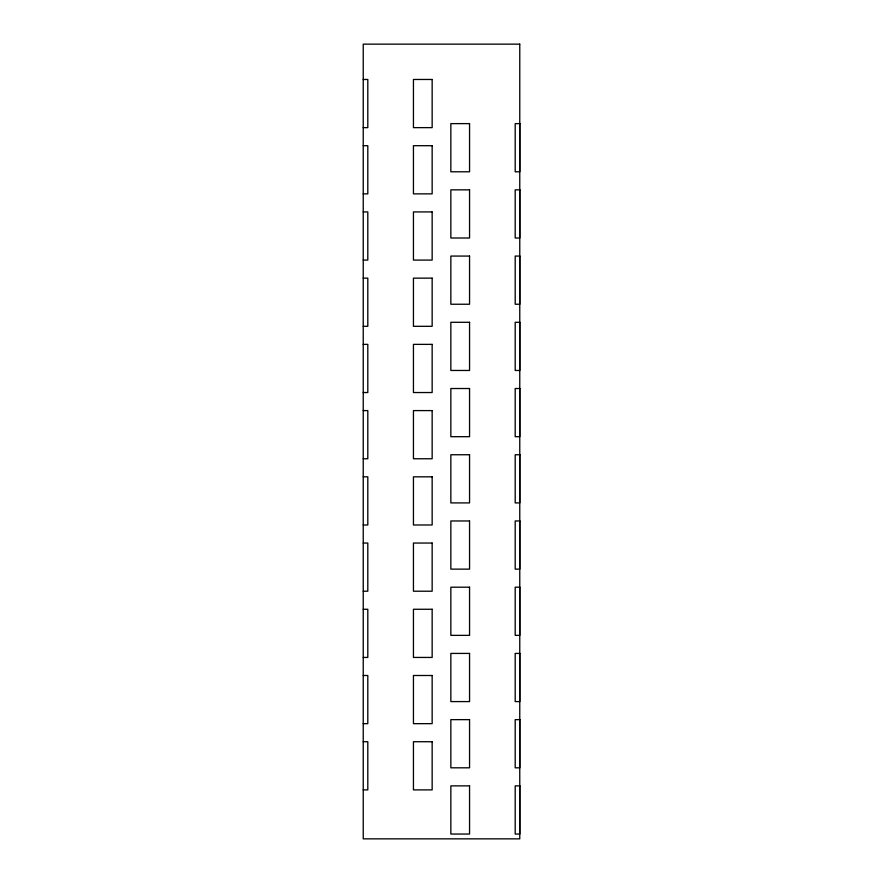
<?xml version="1.0" encoding="UTF-8"?>
<svg xmlns="http://www.w3.org/2000/svg" width="883" height="883" viewBox="0 0 883 883"><rect width="100%" height="100%" fill="white"/><g stroke="black" fill="none" stroke-linecap="round" stroke-linejoin="round"><path stroke-width="1.32" d="M363.2 79.47L367.803 79.47L367.803 127.638L363.2 127.638M363.2 145.695L367.803 145.695L367.803 193.863L363.2 193.863M363.2 211.92L367.803 211.92L367.803 260.088L363.2 260.088M363.2 278.145L367.803 278.145L367.803 326.313L363.2 326.313M363.2 344.37L367.803 344.37L367.803 392.538L363.2 392.538M363.2 410.595L367.803 410.595L367.803 458.763L363.2 458.763M363.2 476.82L367.803 476.82L367.803 524.988L363.2 524.988M363.2 543.045L367.803 543.045L367.803 591.213L363.2 591.213M363.2 609.27L367.803 609.27L367.803 657.438L363.2 657.438M363.2 675.495L367.803 675.495L367.803 723.663L363.2 723.663M363.2 741.72L367.803 741.72L367.803 789.888L363.2 789.888M519.767 44.15L363.233 44.15L363.233 838.85L519.767 838.85L519.767 44.15M432.151 79.47L413.443 79.47L413.443 127.638L432.151 127.638L432.151 79.47M469.557 123.62L450.849 123.62L450.849 171.788L469.557 171.788L469.557 123.62M519.8 123.62L515.197 123.62L515.197 171.788L519.8 171.788L519.8 123.62M432.151 145.695L413.443 145.695L413.443 193.863L432.151 193.863L432.151 145.695M469.557 189.845L450.849 189.845L450.849 238.013L469.557 238.013L469.557 189.845M519.8 189.845L515.197 189.845L515.197 238.013L519.8 238.013L519.8 189.845M432.151 211.92L413.443 211.92L413.443 260.088L432.151 260.088L432.151 211.92M469.557 256.07L450.849 256.07L450.849 304.238L469.557 304.238L469.557 256.07M519.8 256.07L515.197 256.07L515.197 304.238L519.8 304.238L519.8 256.07M432.151 278.145L413.443 278.145L413.443 326.313L432.151 326.313L432.151 278.145M469.557 322.295L450.849 322.295L450.849 370.463L469.557 370.463L469.557 322.295M519.8 322.295L515.197 322.295L515.197 370.463L519.8 370.463L519.8 322.295M432.151 344.37L413.443 344.37L413.443 392.538L432.151 392.538L432.151 344.37M469.557 388.52L450.849 388.52L450.849 436.688L469.557 436.688L469.557 388.52M519.8 388.52L515.197 388.52L515.197 436.688L519.8 436.688L519.8 388.52M432.151 410.595L413.443 410.595L413.443 458.763L432.151 458.763L432.151 410.595M469.557 454.745L450.849 454.745L450.849 502.913L469.557 502.913L469.557 454.745M519.8 454.745L515.197 454.745L515.197 502.913L519.8 502.913L519.8 454.745M432.151 476.82L413.443 476.82L413.443 524.988L432.151 524.988L432.151 476.82M469.557 520.97L450.849 520.97L450.849 569.138L469.557 569.138L469.557 520.97M519.8 520.97L515.197 520.97L515.197 569.138L519.8 569.138L519.8 520.97M432.151 543.045L413.443 543.045L413.443 591.213L432.151 591.213L432.151 543.045M469.557 587.195L450.849 587.195L450.849 635.363L469.557 635.363L469.557 587.195M519.8 587.195L515.197 587.195L515.197 635.363L519.8 635.363L519.8 587.195M432.151 609.27L413.443 609.27L413.443 657.438L432.151 657.438L432.151 609.27M469.557 653.42L450.849 653.42L450.849 701.588L469.557 701.588L469.557 653.42M519.8 653.42L515.197 653.42L515.197 701.588L519.8 701.588L519.8 653.42M432.151 675.495L413.443 675.495L413.443 723.663L432.151 723.663L432.151 675.495M469.557 719.645L450.849 719.645L450.849 767.813L469.557 767.813L469.557 719.645M519.8 719.645L515.197 719.645L515.197 767.813L519.8 767.813L519.8 719.645M432.151 741.72L413.443 741.72L413.443 789.888L432.151 789.888L432.151 741.72M469.557 785.87L450.849 785.87L450.849 834.038L469.557 834.038L469.557 785.87M519.8 785.87L515.197 785.87L515.197 834.038L519.8 834.038L519.8 785.87"/></g></svg>
